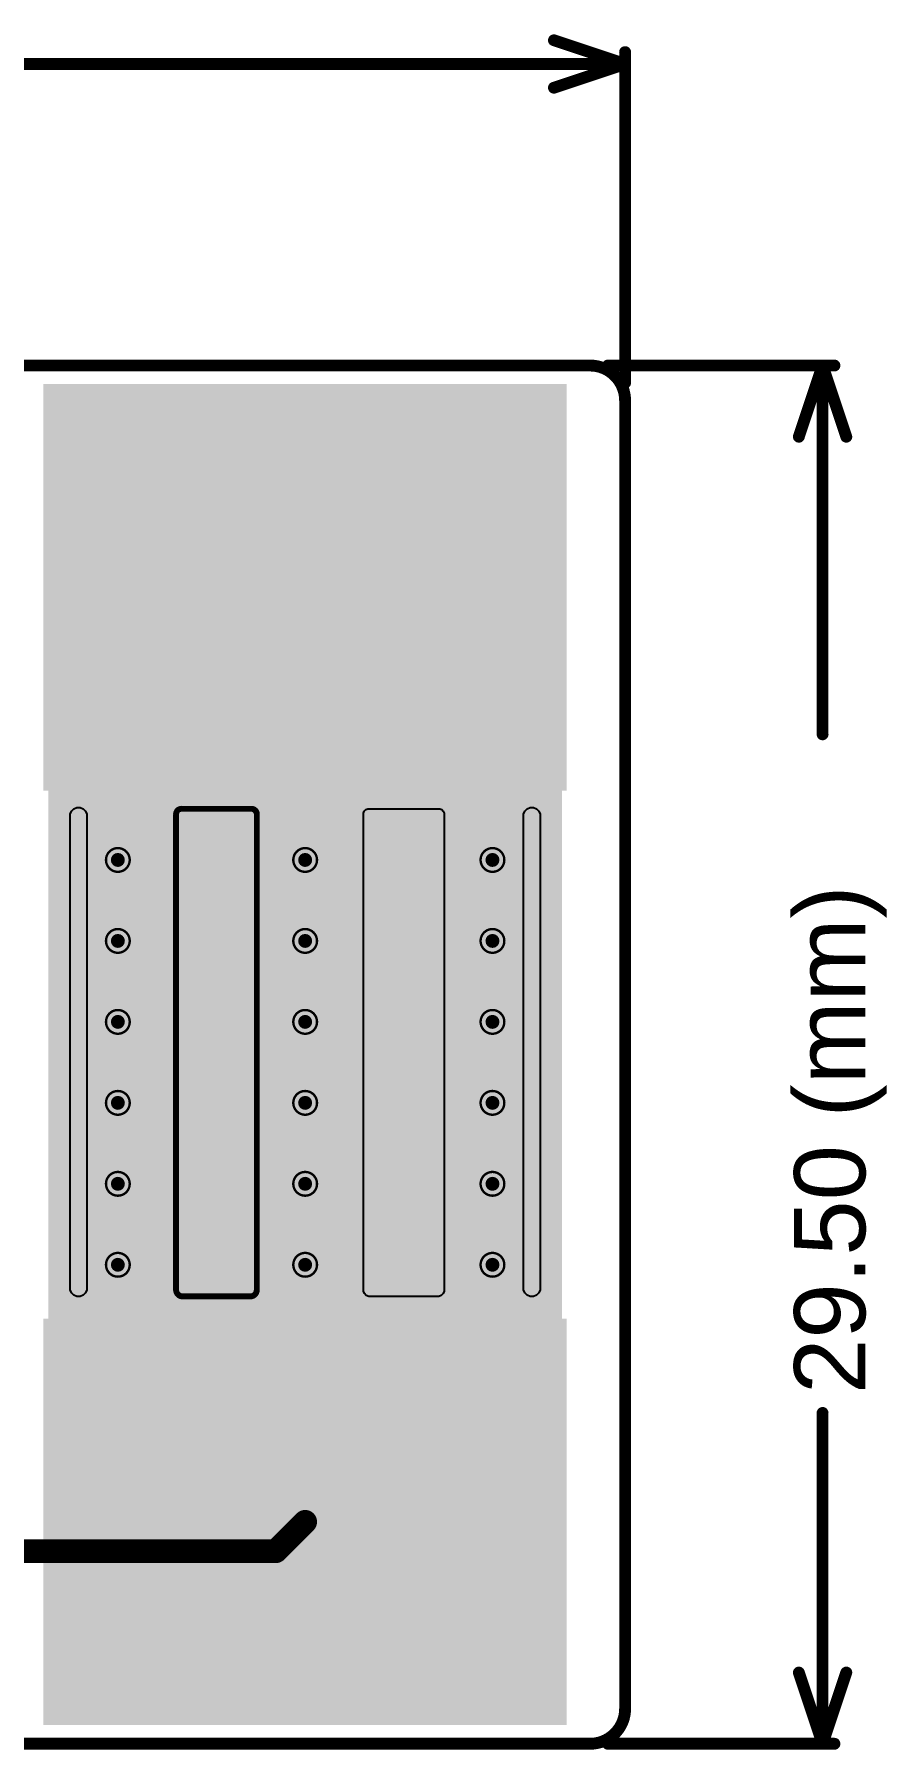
# Model space of a CAD drawing. Header units: millimetres. Extents: x -115 to 124, y -6 to 61.
# Drawn here: x -12.65 to 5.6, y -0.88 to 35.84 of the extents above; entities that cross this region are included whole.
import ezdxf

# ---------------------------------------------------------------- set-up
doc = ezdxf.new("R2010")
doc.units = ezdxf.units.MM
for name, color, linetype in [('BottomLayer', 5, 'Continuous'), ('BottomPaste', 16, 'Continuous'), ('BottomSolder', 6, 'Continuous'), ('DrillDrawing', 1, 'Continuous'), ('Mechanical1', 6, 'Continuous'), ('Mechanical2', 216, 'Continuous'), ('TopLayer', 1, 'Continuous'), ('TopSolder', 216, 'Continuous'), ('ViaHoleLayer', 16, 'Continuous')]:
    doc.layers.add(name, color=color, linetype=linetype)
doc.styles.add('Arial', font='', dxfattribs={"height": 0.2})
doc.styles.get('Arial').set_extended_font_data('Arial')

# ---------------------------------------------------------------- blocks, each defined once
blk = doc.blocks.new('18650_CELL_PAD_B_11')
at = {"layer": 'BottomLayer'}
blk.add_hatch(color=5, dxfattribs=at).paths.add_polyline_path([(5.5, 4.25), (5.5, -4.25), (-5.5, -4.25), (-5.5, 4.25)])
at = {"layer": 'BottomPaste'}
blk.add_hatch(color=16, dxfattribs=at).paths.add_polyline_path([(5.5, 4.25), (5.5, -4.25), (-5.5, -4.25), (-5.5, 4.25)])
at = {"layer": 'BottomSolder'}
blk.add_hatch(color=6, dxfattribs=at).paths.add_polyline_path([(5.602, 4.352), (5.602, -4.352), (-5.602, -4.352), (-5.602, 4.352)])
blk = doc.blocks.new('18650_CELL_PAD_B_12')
at = {"layer": 'BottomLayer'}
blk.add_hatch(color=5, dxfattribs=at).paths.add_polyline_path([(54.5, 4.25), (54.5, -4.25), (43.5, -4.25), (43.5, 4.25)])
at = {"layer": 'BottomPaste'}
blk.add_hatch(color=16, dxfattribs=at).paths.add_polyline_path([(54.5, 4.25), (54.5, -4.25), (43.5, -4.25), (43.5, 4.25)])
at = {"layer": 'BottomSolder'}
blk.add_hatch(color=6, dxfattribs=at).paths.add_polyline_path([(54.602, 4.352), (54.602, -4.352), (43.398, -4.352), (43.398, 4.352)])

msp = doc.modelspace()

# ---------------------------------------------------------------- hatches: boundary and pattern name
at = {"layer": 'BottomLayer'}
msp.add_hatch(color=5, dxfattribs=at).paths.add_polyline_path([(-12.35, -0.25), (-1.35, -0.25), (-1.35, 28.25), (-12.35, 28.25)])
h = msp.add_hatch(color=5, dxfattribs=at)
edge = h.paths.add_edge_path()
edge.add_arc((-10.86, 18.167), 0.3, 0, 360)
h = msp.add_hatch(color=5, dxfattribs=at)
edge = h.paths.add_edge_path()
edge.add_arc((-6.85, 18.167), 0.3, 0, 360)
h = msp.add_hatch(color=5, dxfattribs=at)
edge = h.paths.add_edge_path()
edge.add_arc((-2.84, 18.167), 0.3, 0, 360)
h = msp.add_hatch(color=5, dxfattribs=at)
edge = h.paths.add_edge_path()
edge.add_arc((-10.86, 16.434), 0.3, 0, 360)
h = msp.add_hatch(color=5, dxfattribs=at)
edge = h.paths.add_edge_path()
edge.add_arc((-6.85, 16.434), 0.3, 0, 360)
h = msp.add_hatch(color=5, dxfattribs=at)
edge = h.paths.add_edge_path()
edge.add_arc((-2.84, 16.434), 0.3, 0, 360)
h = msp.add_hatch(color=5, dxfattribs=at)
edge = h.paths.add_edge_path()
edge.add_arc((-10.86, 14.701), 0.3, 0, 360)
h = msp.add_hatch(color=5, dxfattribs=at)
edge = h.paths.add_edge_path()
edge.add_arc((-6.85, 14.701), 0.3, 0, 360)
h = msp.add_hatch(color=5, dxfattribs=at)
edge = h.paths.add_edge_path()
edge.add_arc((-2.84, 14.701), 0.3, 0, 360)
h = msp.add_hatch(color=5, dxfattribs=at)
edge = h.paths.add_edge_path()
edge.add_arc((-10.86, 12.968), 0.3, 0, 360)
h = msp.add_hatch(color=5, dxfattribs=at)
edge = h.paths.add_edge_path()
edge.add_arc((-6.85, 12.968), 0.3, 0, 360)
h = msp.add_hatch(color=5, dxfattribs=at)
edge = h.paths.add_edge_path()
edge.add_arc((-2.84, 12.968), 0.3, 0, 360)
h = msp.add_hatch(color=5, dxfattribs=at)
edge = h.paths.add_edge_path()
edge.add_arc((-10.86, 11.235), 0.3, 0, 360)
h = msp.add_hatch(color=5, dxfattribs=at)
edge = h.paths.add_edge_path()
edge.add_arc((-6.85, 11.235), 0.3, 0, 360)
h = msp.add_hatch(color=5, dxfattribs=at)
edge = h.paths.add_edge_path()
edge.add_arc((-2.84, 11.235), 0.3, 0, 360)
h = msp.add_hatch(color=5, dxfattribs=at)
edge = h.paths.add_edge_path()
edge.add_arc((-10.86, 9.502), 0.3, 0, 360)
h = msp.add_hatch(color=5, dxfattribs=at)
edge = h.paths.add_edge_path()
edge.add_arc((-6.85, 9.502), 0.3, 0, 360)
h = msp.add_hatch(color=5, dxfattribs=at)
edge = h.paths.add_edge_path()
edge.add_arc((-2.84, 9.502), 0.3, 0, 360)
at = {"layer": 'BottomSolder'}
h = msp.add_hatch(color=6, dxfattribs=at)
edge = h.paths.add_edge_path()
edge.add_arc((-10.86, 18.167), 0.402, 0, 360)
h = msp.add_hatch(color=6, dxfattribs=at)
edge = h.paths.add_edge_path()
edge.add_arc((-6.85, 18.167), 0.402, 0, 360)
h = msp.add_hatch(color=6, dxfattribs=at)
edge = h.paths.add_edge_path()
edge.add_arc((-2.84, 18.167), 0.402, 0, 360)
h = msp.add_hatch(color=6, dxfattribs=at)
edge = h.paths.add_edge_path()
edge.add_arc((-10.86, 16.434), 0.402, 0, 360)
h = msp.add_hatch(color=6, dxfattribs=at)
edge = h.paths.add_edge_path()
edge.add_arc((-6.85, 16.434), 0.402, 0, 360)
h = msp.add_hatch(color=6, dxfattribs=at)
edge = h.paths.add_edge_path()
edge.add_arc((-2.84, 16.434), 0.402, 0, 360)
h = msp.add_hatch(color=6, dxfattribs=at)
edge = h.paths.add_edge_path()
edge.add_arc((-10.86, 14.701), 0.402, 0, 360)
h = msp.add_hatch(color=6, dxfattribs=at)
edge = h.paths.add_edge_path()
edge.add_arc((-6.85, 14.701), 0.402, 0, 360)
h = msp.add_hatch(color=6, dxfattribs=at)
edge = h.paths.add_edge_path()
edge.add_arc((-2.84, 14.701), 0.402, 0, 360)
h = msp.add_hatch(color=6, dxfattribs=at)
edge = h.paths.add_edge_path()
edge.add_arc((-10.86, 12.968), 0.402, 0, 360)
h = msp.add_hatch(color=6, dxfattribs=at)
edge = h.paths.add_edge_path()
edge.add_arc((-6.85, 12.968), 0.402, 0, 360)
h = msp.add_hatch(color=6, dxfattribs=at)
edge = h.paths.add_edge_path()
edge.add_arc((-2.84, 12.968), 0.402, 0, 360)
h = msp.add_hatch(color=6, dxfattribs=at)
edge = h.paths.add_edge_path()
edge.add_arc((-10.86, 11.235), 0.402, 0, 360)
h = msp.add_hatch(color=6, dxfattribs=at)
edge = h.paths.add_edge_path()
edge.add_arc((-6.85, 11.235), 0.402, 0, 360)
h = msp.add_hatch(color=6, dxfattribs=at)
edge = h.paths.add_edge_path()
edge.add_arc((-2.84, 11.235), 0.402, 0, 360)
h = msp.add_hatch(color=6, dxfattribs=at)
edge = h.paths.add_edge_path()
edge.add_arc((-10.86, 9.502), 0.402, 0, 360)
h = msp.add_hatch(color=6, dxfattribs=at)
edge = h.paths.add_edge_path()
edge.add_arc((-6.85, 9.502), 0.402, 0, 360)
h = msp.add_hatch(color=6, dxfattribs=at)
edge = h.paths.add_edge_path()
edge.add_arc((-2.84, 9.502), 0.402, 0, 360)
at = {"layer": 'TopLayer'}
msp.add_hatch(color=1, dxfattribs=at).paths.add_polyline_path([(-12.35, -0.25), (-1.35, -0.25), (-1.35, 28.25), (-12.35, 28.25)])
h = msp.add_hatch(color=1, dxfattribs=at)
edge = h.paths.add_edge_path()
edge.add_arc((-10.86, 18.167), 0.3, 0, 360)
h = msp.add_hatch(color=1, dxfattribs=at)
edge = h.paths.add_edge_path()
edge.add_arc((-6.85, 18.167), 0.3, 0, 360)
h = msp.add_hatch(color=1, dxfattribs=at)
edge = h.paths.add_edge_path()
edge.add_arc((-2.84, 18.167), 0.3, 0, 360)
h = msp.add_hatch(color=1, dxfattribs=at)
edge = h.paths.add_edge_path()
edge.add_arc((-10.86, 16.434), 0.3, 0, 360)
h = msp.add_hatch(color=1, dxfattribs=at)
edge = h.paths.add_edge_path()
edge.add_arc((-6.85, 16.434), 0.3, 0, 360)
h = msp.add_hatch(color=1, dxfattribs=at)
edge = h.paths.add_edge_path()
edge.add_arc((-2.84, 16.434), 0.3, 0, 360)
h = msp.add_hatch(color=1, dxfattribs=at)
edge = h.paths.add_edge_path()
edge.add_arc((-10.86, 14.701), 0.3, 0, 360)
h = msp.add_hatch(color=1, dxfattribs=at)
edge = h.paths.add_edge_path()
edge.add_arc((-6.85, 14.701), 0.3, 0, 360)
h = msp.add_hatch(color=1, dxfattribs=at)
edge = h.paths.add_edge_path()
edge.add_arc((-2.84, 14.701), 0.3, 0, 360)
h = msp.add_hatch(color=1, dxfattribs=at)
edge = h.paths.add_edge_path()
edge.add_arc((-10.86, 12.968), 0.3, 0, 360)
h = msp.add_hatch(color=1, dxfattribs=at)
edge = h.paths.add_edge_path()
edge.add_arc((-6.85, 12.968), 0.3, 0, 360)
h = msp.add_hatch(color=1, dxfattribs=at)
edge = h.paths.add_edge_path()
edge.add_arc((-2.84, 12.968), 0.3, 0, 360)
h = msp.add_hatch(color=1, dxfattribs=at)
edge = h.paths.add_edge_path()
edge.add_arc((-10.86, 11.235), 0.3, 0, 360)
h = msp.add_hatch(color=1, dxfattribs=at)
edge = h.paths.add_edge_path()
edge.add_arc((-6.85, 11.235), 0.3, 0, 360)
h = msp.add_hatch(color=1, dxfattribs=at)
edge = h.paths.add_edge_path()
edge.add_arc((-2.84, 11.235), 0.3, 0, 360)
h = msp.add_hatch(color=1, dxfattribs=at)
edge = h.paths.add_edge_path()
edge.add_arc((-10.86, 9.502), 0.3, 0, 360)
h = msp.add_hatch(color=1, dxfattribs=at)
edge = h.paths.add_edge_path()
edge.add_arc((-6.85, 9.502), 0.3, 0, 360)
h = msp.add_hatch(color=1, dxfattribs=at)
edge = h.paths.add_edge_path()
edge.add_arc((-2.84, 9.502), 0.3, 0, 360)
at = {"layer": 'TopSolder'}
h = msp.add_hatch(color=216, dxfattribs=at)
edge = h.paths.add_edge_path()
edge.add_arc((-10.86, 18.167), 0.402, 0, 360)
h = msp.add_hatch(color=216, dxfattribs=at)
edge = h.paths.add_edge_path()
edge.add_arc((-6.85, 18.167), 0.402, 0, 360)
h = msp.add_hatch(color=216, dxfattribs=at)
edge = h.paths.add_edge_path()
edge.add_arc((-2.84, 18.167), 0.402, 0, 360)
h = msp.add_hatch(color=216, dxfattribs=at)
edge = h.paths.add_edge_path()
edge.add_arc((-10.86, 16.434), 0.402, 0, 360)
h = msp.add_hatch(color=216, dxfattribs=at)
edge = h.paths.add_edge_path()
edge.add_arc((-6.85, 16.434), 0.402, 0, 360)
h = msp.add_hatch(color=216, dxfattribs=at)
edge = h.paths.add_edge_path()
edge.add_arc((-2.84, 16.434), 0.402, 0, 360)
h = msp.add_hatch(color=216, dxfattribs=at)
edge = h.paths.add_edge_path()
edge.add_arc((-10.86, 14.701), 0.402, 0, 360)
h = msp.add_hatch(color=216, dxfattribs=at)
edge = h.paths.add_edge_path()
edge.add_arc((-6.85, 14.701), 0.402, 0, 360)
h = msp.add_hatch(color=216, dxfattribs=at)
edge = h.paths.add_edge_path()
edge.add_arc((-2.84, 14.701), 0.402, 0, 360)
h = msp.add_hatch(color=216, dxfattribs=at)
edge = h.paths.add_edge_path()
edge.add_arc((-10.86, 12.968), 0.402, 0, 360)
h = msp.add_hatch(color=216, dxfattribs=at)
edge = h.paths.add_edge_path()
edge.add_arc((-6.85, 12.968), 0.402, 0, 360)
h = msp.add_hatch(color=216, dxfattribs=at)
edge = h.paths.add_edge_path()
edge.add_arc((-2.84, 12.968), 0.402, 0, 360)
h = msp.add_hatch(color=216, dxfattribs=at)
edge = h.paths.add_edge_path()
edge.add_arc((-10.86, 11.235), 0.402, 0, 360)
h = msp.add_hatch(color=216, dxfattribs=at)
edge = h.paths.add_edge_path()
edge.add_arc((-6.85, 11.235), 0.402, 0, 360)
h = msp.add_hatch(color=216, dxfattribs=at)
edge = h.paths.add_edge_path()
edge.add_arc((-2.84, 11.235), 0.402, 0, 360)
h = msp.add_hatch(color=216, dxfattribs=at)
edge = h.paths.add_edge_path()
edge.add_arc((-10.86, 9.502), 0.402, 0, 360)
h = msp.add_hatch(color=216, dxfattribs=at)
edge = h.paths.add_edge_path()
edge.add_arc((-6.85, 9.502), 0.402, 0, 360)
h = msp.add_hatch(color=216, dxfattribs=at)
edge = h.paths.add_edge_path()
edge.add_arc((-2.84, 9.502), 0.402, 0, 360)
at = {"layer": 'ViaHoleLayer'}
h = msp.add_hatch(color=16, dxfattribs=at)
edge = h.paths.add_edge_path()
edge.add_arc((-10.86, 18.167), 0.15, 0, 360)
h = msp.add_hatch(color=16, dxfattribs=at)
edge = h.paths.add_edge_path()
edge.add_arc((-6.85, 18.167), 0.15, 0, 360)
h = msp.add_hatch(color=16, dxfattribs=at)
edge = h.paths.add_edge_path()
edge.add_arc((-2.84, 18.167), 0.15, 0, 360)
h = msp.add_hatch(color=16, dxfattribs=at)
edge = h.paths.add_edge_path()
edge.add_arc((-10.86, 16.434), 0.15, 0, 360)
h = msp.add_hatch(color=16, dxfattribs=at)
edge = h.paths.add_edge_path()
edge.add_arc((-6.85, 16.434), 0.15, 0, 360)
h = msp.add_hatch(color=16, dxfattribs=at)
edge = h.paths.add_edge_path()
edge.add_arc((-2.84, 16.434), 0.15, 0, 360)
h = msp.add_hatch(color=16, dxfattribs=at)
edge = h.paths.add_edge_path()
edge.add_arc((-10.86, 14.701), 0.15, 0, 360)
h = msp.add_hatch(color=16, dxfattribs=at)
edge = h.paths.add_edge_path()
edge.add_arc((-6.85, 14.701), 0.15, 0, 360)
h = msp.add_hatch(color=16, dxfattribs=at)
edge = h.paths.add_edge_path()
edge.add_arc((-2.84, 14.701), 0.15, 0, 360)
h = msp.add_hatch(color=16, dxfattribs=at)
edge = h.paths.add_edge_path()
edge.add_arc((-10.86, 12.968), 0.15, 0, 360)
h = msp.add_hatch(color=16, dxfattribs=at)
edge = h.paths.add_edge_path()
edge.add_arc((-6.85, 12.968), 0.15, 0, 360)
h = msp.add_hatch(color=16, dxfattribs=at)
edge = h.paths.add_edge_path()
edge.add_arc((-2.84, 12.968), 0.15, 0, 360)
h = msp.add_hatch(color=16, dxfattribs=at)
edge = h.paths.add_edge_path()
edge.add_arc((-10.86, 11.235), 0.15, 0, 360)
h = msp.add_hatch(color=16, dxfattribs=at)
edge = h.paths.add_edge_path()
edge.add_arc((-6.85, 11.235), 0.15, 0, 360)
h = msp.add_hatch(color=16, dxfattribs=at)
edge = h.paths.add_edge_path()
edge.add_arc((-2.84, 11.235), 0.15, 0, 360)
h = msp.add_hatch(color=16, dxfattribs=at)
edge = h.paths.add_edge_path()
edge.add_arc((-10.86, 9.502), 0.15, 0, 360)
h = msp.add_hatch(color=16, dxfattribs=at)
edge = h.paths.add_edge_path()
edge.add_arc((-6.85, 9.502), 0.15, 0, 360)
h = msp.add_hatch(color=16, dxfattribs=at)
edge = h.paths.add_edge_path()
edge.add_arc((-2.84, 9.502), 0.15, 0, 360)

# ---------------------------------------------------------------- linework, layer by layer
at = {"layer": 'BottomLayer', "const_width": 0.508}
for points in [[(-7.48, 3.37), (-6.85, 4)], [(-13.248, 3.37), (-7.48, 3.37)]]:
    msp.add_lwpolyline(points, dxfattribs=at)
at = {"layer": 'BottomLayer', "const_width": 0.254}
for points in [[(-6.977, 4, 1), (-6.723, 4, 1)], [(-7.607, 3.37, 1), (-7.353, 3.37, 1)], [(-7.607, 3.37, 1), (-7.353, 3.37, 1)]]:
    msp.add_lwpolyline(points, format="xyb", close=True, dxfattribs=at)
at = {"layer": 'BottomSolder'}
for p, q in [((-11.882, 19.147), (-11.855, 19.212)), ((-11.882, 19.111), (-11.882, 19.147)), ((-11.882, 9.002), (-11.882, 19.111)), ((-11.855, 19.212), (-11.805, 19.262)), ((-11.805, 19.262), (-11.74, 19.289)), ((-11.74, 19.289), (-11.669, 19.289)), ((-11.669, 19.289), (-11.604, 19.262)), ((-11.604, 19.262), (-11.554, 19.212)), ((-11.554, 19.212), (-11.526, 19.147)), ((-11.526, 19.147), (-11.526, 19.111)), ((-11.526, 19.111), (-11.526, 9.002)), ((-9.613, 19.169), (-9.595, 19.212)), ((-9.613, 19.147), (-9.613, 19.169)), ((-9.613, 8.967), (-9.613, 19.147)), ((-9.595, 19.212), (-9.562, 19.244)), ((-9.562, 19.244), (-9.52, 19.262)), ((-9.52, 19.262), (-7.978, 19.262)), ((-7.978, 19.262), (-7.935, 19.244)), ((-7.935, 19.244), (-7.903, 19.212)), ((-7.903, 19.212), (-7.885, 19.169)), ((-7.885, 19.169), (-7.885, 19.147)), ((-7.885, 19.147), (-7.885, 8.967)), ((-5.602, 19.169), (-5.585, 19.212)), ((-5.602, 19.147), (-5.602, 19.169)), ((-5.602, 8.967), (-5.602, 19.147)), ((-5.585, 19.212), (-5.552, 19.244)), ((-5.552, 19.244), (-5.51, 19.262)), ((-5.51, 19.262), (-3.968, 19.262)), ((-3.968, 19.262), (-3.925, 19.244)), ((-3.925, 19.244), (-3.893, 19.212)), ((-3.893, 19.212), (-3.875, 19.169)), ((-3.875, 19.169), (-3.875, 19.147)), ((-3.875, 19.147), (-3.875, 8.967)), ((-2.173, 19.147), (-2.146, 19.212)), ((-2.173, 19.111), (-2.173, 19.147)), ((-2.173, 9.002), (-2.173, 19.111)), ((-2.146, 19.212), (-2.096, 19.262)), ((-2.096, 19.262), (-2.031, 19.289)), ((-2.031, 19.289), (-1.96, 19.289)), ((-1.96, 19.289), (-1.895, 19.262)), ((-1.895, 19.262), (-1.845, 19.212)), ((-1.845, 19.212), (-1.818, 19.147)), ((-1.818, 19.147), (-1.818, 19.111)), ((-1.818, 19.111), (-1.818, 9.002)), ((-11.882, 8.967), (-11.882, 9.002)), ((-11.855, 8.901), (-11.882, 8.967)), ((-11.805, 8.851), (-11.855, 8.901)), ((-11.74, 8.824), (-11.805, 8.851)), ((-11.669, 8.824), (-11.74, 8.824)), ((-11.604, 8.851), (-11.669, 8.824)), ((-11.554, 8.901), (-11.604, 8.851)), ((-11.526, 8.967), (-11.554, 8.901)), ((-11.526, 9.002), (-11.526, 8.967)), ((-9.613, 8.938), (-9.613, 8.967)), ((-9.591, 8.886), (-9.613, 8.938)), ((-9.551, 8.846), (-9.591, 8.886)), ((-9.498, 8.824), (-9.551, 8.846)), ((-7.999, 8.824), (-9.498, 8.824)), ((-7.947, 8.846), (-7.999, 8.824)), ((-7.907, 8.886), (-7.947, 8.846)), ((-7.885, 8.938), (-7.907, 8.886)), ((-7.885, 8.967), (-7.885, 8.938)), ((-5.602, 8.938), (-5.602, 8.967)), ((-5.581, 8.886), (-5.602, 8.938)), ((-5.541, 8.846), (-5.581, 8.886)), ((-5.488, 8.824), (-5.541, 8.846)), ((-3.989, 8.824), (-5.488, 8.824)), ((-3.937, 8.846), (-3.989, 8.824)), ((-3.897, 8.886), (-3.937, 8.846)), ((-3.875, 8.938), (-3.897, 8.886)), ((-3.875, 8.967), (-3.875, 8.938)), ((-2.173, 8.967), (-2.173, 9.002)), ((-2.146, 8.901), (-2.173, 8.967)), ((-2.096, 8.851), (-2.146, 8.901)), ((-2.031, 8.824), (-2.096, 8.851)), ((-1.96, 8.824), (-2.031, 8.824)), ((-1.895, 8.851), (-1.96, 8.824)), ((-1.845, 8.901), (-1.895, 8.851)), ((-1.818, 8.967), (-1.845, 8.901)), ((-1.818, 9.002), (-1.818, 8.967))]:
    msp.add_line(p, q, dxfattribs=at)
at = {"layer": 'BottomSolder', "const_width": 0.127}
for points in [[(-9.613, 19.147, -0.414214), (-9.497, 19.262)], [(-8.001, 19.262, -0.414214), (-7.885, 19.147)], [(-9.47, 8.824, -0.414214), (-9.613, 8.967)], [(-7.885, 8.967, -0.414214), (-8.028, 8.824)]]:
    msp.add_lwpolyline(points, format="xyb", dxfattribs=at)
for points in [[(-9.613, 8.967), (-9.613, 19.147)], [(-9.497, 19.262), (-8.001, 19.262)], [(-7.885, 8.967), (-7.885, 19.147)], [(-9.47, 8.824), (-8.028, 8.824)]]:
    msp.add_lwpolyline(points, dxfattribs=at)
at = {"layer": 'BottomSolder', "const_width": 0.0635}
for points in [[(-9.644, 19.147, 1), (-9.581, 19.147, 1)], [(-9.644, 19.147, 1), (-9.581, 19.147, 1)], [(-9.529, 19.262, 1), (-9.465, 19.262, 1)], [(-9.529, 19.262, 1), (-9.465, 19.262, 1)], [(-8.032, 19.262, 1), (-7.969, 19.262, 1)], [(-8.032, 19.262, 1), (-7.969, 19.262, 1)], [(-7.917, 19.147, 1), (-7.854, 19.147, 1)], [(-7.917, 19.147, 1), (-7.854, 19.147, 1)], [(-9.644, 8.967, 1), (-9.581, 8.967, 1)], [(-9.644, 8.967, 1), (-9.581, 8.967, 1)], [(-9.502, 8.824, 1), (-9.438, 8.824, 1)], [(-9.502, 8.824, 1), (-9.438, 8.824, 1)], [(-8.059, 8.824, 1), (-7.996, 8.824, 1)], [(-8.059, 8.824, 1), (-7.996, 8.824, 1)], [(-7.917, 8.967, 1), (-7.854, 8.967, 1)], [(-7.917, 8.967, 1), (-7.854, 8.967, 1)]]:
    msp.add_lwpolyline(points, format="xyb", close=True, dxfattribs=at)
at = {"layer": 'DrillDrawing'}
for points, const_width in [([(-10.606, 18.167, 1), (-11.114, 18.167, 1)], 0.0508), ([(-6.596, 18.167, 1), (-7.104, 18.167, 1)], 0.0508), ([(-2.586, 18.167, 1), (-3.094, 18.167, 1)], 0.0508), ([(-11.127, 18.167, 1), (-11.101, 18.167, 1)], 0.0254), ([(-10.619, 18.167, 1), (-10.593, 18.167, 1)], 0.0254), ([(-7.117, 18.167, 1), (-7.091, 18.167, 1)], 0.0254), ([(-6.609, 18.167, 1), (-6.583, 18.167, 1)], 0.0254), ([(-3.106, 18.167, 1), (-3.081, 18.167, 1)], 0.0254), ([(-2.598, 18.167, 1), (-2.573, 18.167, 1)], 0.0254), ([(-10.606, 16.434, 1), (-11.114, 16.434, 1)], 0.0508), ([(-6.596, 16.434, 1), (-7.104, 16.434, 1)], 0.0508), ([(-2.586, 16.434, 1), (-3.094, 16.434, 1)], 0.0508), ([(-11.127, 16.434, 1), (-11.101, 16.434, 1)], 0.0254), ([(-10.619, 16.434, 1), (-10.593, 16.434, 1)], 0.0254), ([(-7.117, 16.434, 1), (-7.091, 16.434, 1)], 0.0254), ([(-6.609, 16.434, 1), (-6.583, 16.434, 1)], 0.0254), ([(-3.106, 16.434, 1), (-3.081, 16.434, 1)], 0.0254), ([(-2.598, 16.434, 1), (-2.573, 16.434, 1)], 0.0254), ([(-10.606, 14.701, 1), (-11.114, 14.701, 1)], 0.0508), ([(-11.127, 14.701, 1), (-11.101, 14.701, 1)], 0.0254), ([(-10.619, 14.701, 1), (-10.593, 14.701, 1)], 0.0254), ([(-6.596, 14.701, 1), (-7.104, 14.701, 1)], 0.0508), ([(-7.117, 14.701, 1), (-7.091, 14.701, 1)], 0.0254), ([(-6.609, 14.701, 1), (-6.583, 14.701, 1)], 0.0254), ([(-2.586, 14.701, 1), (-3.094, 14.701, 1)], 0.0508), ([(-3.106, 14.701, 1), (-3.081, 14.701, 1)], 0.0254), ([(-2.598, 14.701, 1), (-2.573, 14.701, 1)], 0.0254), ([(-10.606, 12.968, 1), (-11.114, 12.968, 1)], 0.0508), ([(-6.596, 12.968, 1), (-7.104, 12.968, 1)], 0.0508), ([(-2.586, 12.968, 1), (-3.094, 12.968, 1)], 0.0508), ([(-11.127, 12.968, 1), (-11.101, 12.968, 1)], 0.0254), ([(-10.619, 12.968, 1), (-10.593, 12.968, 1)], 0.0254), ([(-7.117, 12.968, 1), (-7.091, 12.968, 1)], 0.0254), ([(-6.609, 12.968, 1), (-6.583, 12.968, 1)], 0.0254), ([(-3.106, 12.968, 1), (-3.081, 12.968, 1)], 0.0254), ([(-2.598, 12.968, 1), (-2.573, 12.968, 1)], 0.0254), ([(-10.606, 11.235, 1), (-11.114, 11.235, 1)], 0.0508), ([(-6.596, 11.235, 1), (-7.104, 11.235, 1)], 0.0508), ([(-2.586, 11.235, 1), (-3.094, 11.235, 1)], 0.0508), ([(-11.127, 11.235, 1), (-11.101, 11.235, 1)], 0.0254), ([(-10.619, 11.235, 1), (-10.593, 11.235, 1)], 0.0254), ([(-7.117, 11.235, 1), (-7.091, 11.235, 1)], 0.0254), ([(-6.609, 11.235, 1), (-6.583, 11.235, 1)], 0.0254), ([(-3.106, 11.235, 1), (-3.081, 11.235, 1)], 0.0254), ([(-2.598, 11.235, 1), (-2.573, 11.235, 1)], 0.0254), ([(-10.606, 9.502, 1), (-11.114, 9.502, 1)], 0.0508), ([(-6.596, 9.502, 1), (-7.104, 9.502, 1)], 0.0508), ([(-2.586, 9.502, 1), (-3.094, 9.502, 1)], 0.0508), ([(-11.127, 9.502, 1), (-11.101, 9.502, 1)], 0.0254), ([(-10.619, 9.502, 1), (-10.593, 9.502, 1)], 0.0254), ([(-7.117, 9.502, 1), (-7.091, 9.502, 1)], 0.0254), ([(-6.609, 9.502, 1), (-6.583, 9.502, 1)], 0.0254), ([(-3.106, 9.502, 1), (-3.081, 9.502, 1)], 0.0254), ([(-2.598, 9.502, 1), (-2.573, 9.502, 1)], 0.0254)]:
    msp.add_lwpolyline(points, format="xyb", close=True, dxfattribs=dict(at, const_width=const_width))
at = {"layer": 'Mechanical1', "const_width": 0.254}
for points in [[(-1.524, 35.712), (0, 35.204)], [(-25.394, 35.204), (0, 35.204)], [(-1.524, 34.696), (0, 35.204)], [(0, 28.381), (0, 35.458)], [(-0.369, 28.75), (4.481, 28.75)], [(3.719, 27.226), (4.227, 28.75)], [(4.227, 28.75), (4.735, 27.226)], [(4.227, 20.856), (4.227, 28.75)], [(4.227, -0.75), (4.227, 6.331)], [(3.719, 0.774), (4.227, -0.75)], [(4.227, -0.75), (4.735, 0.774)], [(-0.369, -0.75), (4.481, -0.75)]]:
    msp.add_lwpolyline(points, dxfattribs=at)
at = {"layer": 'Mechanical1', "const_width": 0.127}
for points in [[(-1.587, 35.712, 1), (-1.46, 35.712, 1)], [(-0.064, 35.458, 1), (0.064, 35.458, 1)], [(-0.064, 35.204, 1), (0.064, 35.204, 1)], [(-0.064, 35.204, 1), (0.064, 35.204, 1)], [(-0.064, 35.204, 1), (0.064, 35.204, 1)], [(-1.587, 34.696, 1), (-1.46, 34.696, 1)], [(-0.433, 28.75, 1), (-0.306, 28.75, 1)], [(4.164, 28.75, 1), (4.291, 28.75, 1)], [(4.164, 28.75, 1), (4.291, 28.75, 1)], [(4.164, 28.75, 1), (4.291, 28.75, 1)], [(4.418, 28.75, 1), (4.545, 28.75, 1)], [(-0.064, 28.381, 1), (0.064, 28.381, 1)], [(3.656, 27.226, 1), (3.783, 27.226, 1)], [(4.672, 27.226, 1), (4.799, 27.226, 1)], [(4.164, 20.856, 1), (4.291, 20.856, 1)], [(4.164, 6.331, 1), (4.291, 6.331, 1)], [(3.656, 0.774, 1), (3.783, 0.774, 1)], [(4.672, 0.774, 1), (4.799, 0.774, 1)], [(-0.433, -0.75, 1), (-0.306, -0.75, 1)], [(4.164, -0.75, 1), (4.291, -0.75, 1)], [(4.164, -0.75, 1), (4.291, -0.75, 1)], [(4.164, -0.75, 1), (4.291, -0.75, 1)], [(4.418, -0.75, 1), (4.545, -0.75, 1)]]:
    msp.add_lwpolyline(points, format="xyb", close=True, dxfattribs=at)
at = {"layer": 'Mechanical2', "const_width": 0.254}
for points in [[(-63.75, 28.75), (-0.75, 28.75)], [(0, 0), (0, 28)], [(-63.75, -0.75), (-0.75, -0.75)]]:
    msp.add_lwpolyline(points, dxfattribs=at)
at = {"layer": 'Mechanical2', "const_width": 0.127}
for points in [[(-0.814, 28.75, 1), (-0.687, 28.75, 1)], [(-0.814, 28.75, 1), (-0.687, 28.75, 1)], [(-0.064, 28, 1), (0.064, 28, 1)], [(-0.064, 28, 1), (0.064, 28, 1)], [(-0.064, 0, 1), (0.064, 0, 1)], [(-0.064, 0, 1), (0.064, 0, 1)], [(-0.814, -0.75, 1), (-0.687, -0.75, 1)], [(-0.814, -0.75, 1), (-0.687, -0.75, 1)]]:
    msp.add_lwpolyline(points, format="xyb", close=True, dxfattribs=at)
at = {"layer": 'Mechanical2', "const_width": 0.254}
for points in [[(-0.75, 28.75, -0.414214), (0, 28)], [(0, 0, -0.414214), (-0.75, -0.75)]]:
    msp.add_lwpolyline(points, format="xyb", dxfattribs=at)

# ---------------------------------------------------------------- block references
at = {"rotation": 180}
msp.add_blockref('18650_CELL_PAD_B_11', (-6.85, 24), dxfattribs=at)
msp.add_blockref('18650_CELL_PAD_B_12', (-55.85, 4))

# ---------------------------------------------------------------- texts
at = {"layer": 'Mechanical1', "style": 'Arial'}
msp.add_text('29.50 (mm)', height=1.524, rotation=90, dxfattribs=at).set_placement((5.142, 6.738))

doc.saveas('drawing.dxf')
